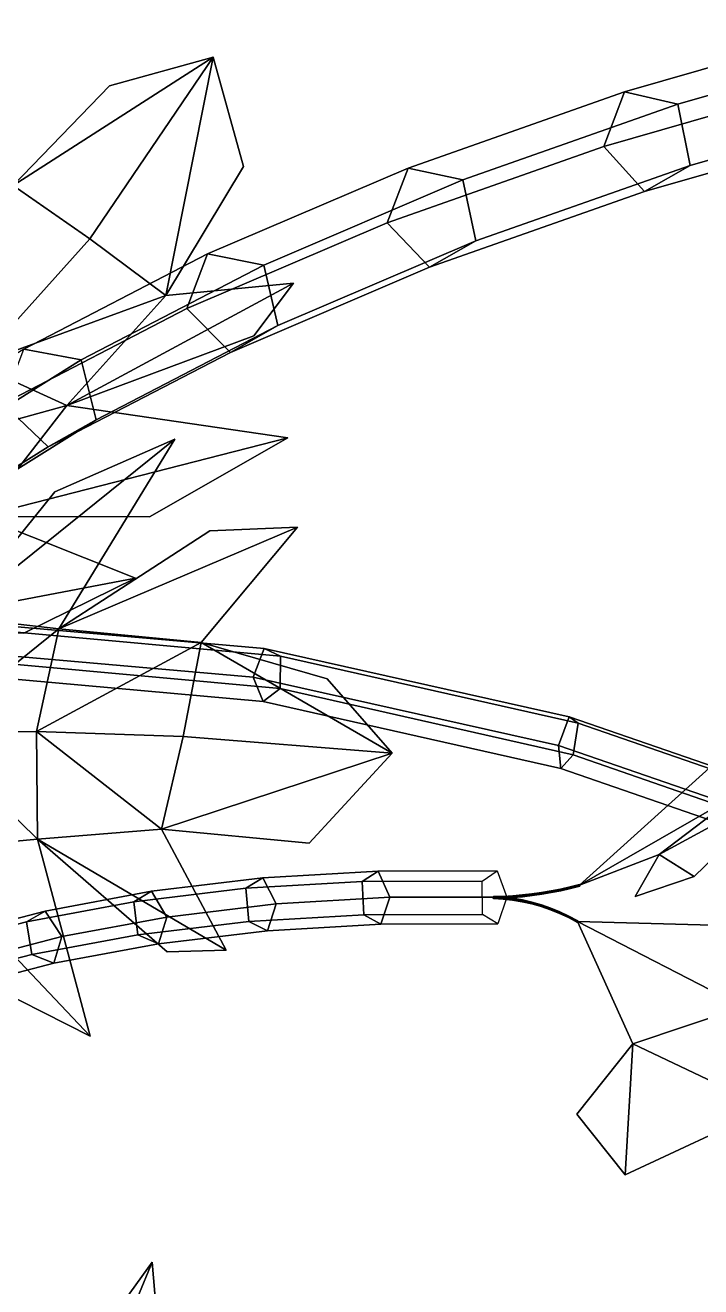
# Model space of a CAD drawing. Header units: metres. Extents: x -349 to 464, y -383 to 362.
# Drawn here: x 187.4 to 215.9, y 5 to 58.1 of the extents above; entities that cross this region are included whole.
import ezdxf

# ---------------------------------------------------------------- set-up
doc = ezdxf.new("R2010")
doc.units = ezdxf.units.M

msp = doc.modelspace()

# ---------------------------------------------------------------- linework, layer by layer
at = {"layer": 'Breeder_Intrnd', "color": 3}
for points in [[(212.6449, 55.2805, 382.429), (222.4204, 58.08059, 396.4951), (221.5436, 55.7744, 397.5635), (211.7681, 52.9744, 383.4975)], [(214.8861, 54.7564, 381.128), (224.5943, 57.535, 395.0925), (222.4204, 58.08059, 396.4951), (212.6449, 55.2805, 382.429)], [(215.4044, 52.1756, 381.3751), (225.0712, 54.9411, 395.2772), (224.5943, 57.535, 395.0925), (214.8861, 54.7564, 381.128)], [(203.5278, 52.06807, 368.0133), (212.6449, 55.2805, 382.429), (211.7681, 52.9744, 383.4975), (202.6509, 49.7619, 369.0818)], [(205.8315, 51.5683, 366.8162), (214.8861, 54.7564, 381.128), (212.6449, 55.2805, 382.429), (203.5278, 52.06807, 368.0133)], [(211.7681, 52.9744, 383.4975), (221.5436, 55.7744, 397.5635), (223.1966, 53.8592, 396.7956), (213.4884, 51.08058, 382.8311)], [(206.3883, 49.00248, 367.1271), (215.4044, 52.1756, 381.3751), (214.8861, 54.7564, 381.128), (205.8315, 51.5683, 366.8162)], [(213.4884, 51.08058, 382.8311), (223.1966, 53.8592, 396.7956), (225.0712, 54.9411, 395.2772), (215.4044, 52.1756, 381.3751)], [(202.6509, 49.7619, 369.0818), (211.7681, 52.9744, 383.4975), (213.4884, 51.08058, 382.8311), (204.4338, 47.8924, 368.5193)], [(195.0909, 48.451, 353.2827), (203.5278, 52.06807, 368.0133), (202.6509, 49.7619, 369.0818), (194.2141, 46.1449, 354.3512)], [(197.4524, 47.9784, 352.1916), (205.8315, 51.5683, 366.8162), (203.5278, 52.06807, 368.0133), (195.0909, 48.451, 353.2827)], [(204.4338, 47.8924, 368.5193), (213.4884, 51.08058, 382.8311), (215.4044, 52.1756, 381.3751), (206.3883, 49.00248, 367.1271)], [(198.0446, 45.4293, 352.5677), (206.3883, 49.00248, 367.1271), (205.8315, 51.5683, 366.8162), (197.4524, 47.9784, 352.1916)], [(194.2141, 46.1449, 354.3512), (202.6509, 49.7619, 369.0818), (204.4338, 47.8924, 368.5193), (196.0547, 44.3026, 353.8947)], [(196.0547, 44.3026, 353.8947), (204.4338, 47.8924, 368.5193), (206.3883, 49.00248, 367.1271), (198.0446, 45.4293, 352.5677)], [(187.3548, 44.438, 338.2726), (195.0909, 48.451, 353.2827), (194.2141, 46.1449, 354.3512), (186.4779, 42.1319, 339.3411)], [(189.7688, 43.9955, 337.2894), (197.4524, 47.9784, 352.1916), (195.0909, 48.451, 353.2827), (187.3548, 44.438, 338.2726)], [(190.3934, 41.4648, 337.7318), (198.0446, 45.4293, 352.5677), (197.4524, 47.9784, 352.1916), (189.7688, 43.9955, 337.2894)], [(186.4779, 42.1319, 339.3411), (194.2141, 46.1449, 354.3512), (196.0547, 44.3026, 353.8947), (188.3711, 40.3196, 338.9925)], [(188.3711, 40.3196, 338.9925), (196.0547, 44.3026, 353.8947), (198.0446, 45.4293, 352.5677), (190.3934, 41.4648, 337.7318)], [(182.7994, 39.629, 322.1455), (189.7688, 43.9955, 337.2894), (187.3548, 44.438, 338.2726), (180.3379, 40.03891, 323.0193)], [(183.453, 37.1184, 322.6551), (190.3934, 41.4648, 337.7318), (189.7688, 43.9955, 337.2894), (182.7994, 39.629, 322.1455)], [(179.461, 37.7328, 324.0877), (186.4779, 42.1319, 339.3411), (188.3711, 40.3196, 338.9925), (181.4017, 35.9532, 323.8486)], [(181.4017, 35.9532, 323.8486), (188.3711, 40.3196, 338.9925), (190.3934, 41.4648, 337.7318), (183.453, 37.1184, 322.6551)]]:
    msp.add_3dface(points, dxfattribs=at)
at = {"layer": 'Breeder_Leaf', "color": 3}
for points in [[(210.7481, 21.8637, 88.1407), (217.5404, 25.7677, 78.1404), (220.5283, 30.6914, 81.3381)], [(210.7481, 21.8637, 88.1407), (220.5283, 30.6914, 81.3381), (217.5404, 25.7677, 78.1404)], [(214.1067, 23.1542, 73.7563), (219.6364, 26.1559, 66.8213), (217.5404, 25.7677, 78.1404)], [(214.1067, 23.1542, 73.7563), (217.5404, 25.7677, 78.1404), (219.6364, 26.1559, 66.8213)], [(214.1067, 23.1542, 73.7563), (215.5778, 22.2266, 60.6114), (219.6364, 26.1559, 66.8213)], [(214.1067, 23.1542, 73.7563), (219.6364, 26.1559, 66.8213), (215.5778, 22.2266, 60.6114)], [(214.1067, 23.1542, 73.7563), (217.5404, 25.7677, 78.1404), (210.7481, 21.8637, 88.1407)], [(214.1067, 23.1542, 73.7563), (210.7481, 21.8637, 88.1407), (217.5404, 25.7677, 78.1404)], [(214.1067, 23.1542, 73.7563), (213.0933, 21.3861, 66.8481), (215.5778, 22.2266, 60.6114)], [(214.1067, 23.1542, 73.7563), (215.5778, 22.2266, 60.6114), (213.0933, 21.3861, 66.8481)], [(212.9993, 15.1798, 74.5135), (217.6429, 16.7378, 78.2352), (210.6571, 20.3338, 88.2176)], [(212.9993, 15.1798, 74.5135), (210.6571, 20.3338, 88.2176), (217.6429, 16.7378, 78.2352)], [(210.6571, 20.3338, 88.2176), (217.6429, 16.7378, 78.2352), (223.058, 19.9947, 80.09642)], [(210.6571, 20.3338, 88.2176), (223.058, 19.9947, 80.09642), (217.6429, 16.7378, 78.2352)], [(212.9993, 15.1798, 74.5135), (218.6898, 12.48, 67.5843), (217.6429, 16.7378, 78.2352)], [(212.9993, 15.1798, 74.5135), (217.6429, 16.7378, 78.2352), (218.6898, 12.48, 67.5843)], [(212.9993, 15.1798, 74.5135), (210.6362, 12.2264, 68.3841), (212.6658, 9.6634, 62.4606)], [(212.9993, 15.1798, 74.5135), (212.6658, 9.6634, 62.4606), (210.6362, 12.2264, 68.3841)], [(212.9993, 15.1798, 74.5135), (212.6658, 9.6634, 62.4606), (218.6898, 12.48, 67.5843)], [(212.9993, 15.1798, 74.5135), (218.6898, 12.48, 67.5843), (212.6658, 9.6634, 62.4606)]]:
    msp.add_3dface(points, dxfattribs=at)
at = {"layer": 'Breeder_Mrstm', "color": 3}
for points in [[(190.1258, 49.07866, 310.3419), (195.329, 56.7295, 311.5468), (186.8951, 51.333, 311.419)], [(190.1258, 49.07866, 310.3419), (186.8951, 51.333, 311.419), (195.329, 56.7295, 311.5468)], [(195.329, 56.7295, 311.5468), (190.96, 55.5256, 311.7181), (186.8951, 51.333, 311.419)], [(195.329, 56.7295, 311.5468), (186.8951, 51.333, 311.419), (190.96, 55.5256, 311.7181)], [(193.328, 46.6975, 309.4093), (195.329, 56.7295, 311.5468), (190.1258, 49.07866, 310.3419)], [(193.328, 46.6975, 309.4093), (190.1258, 49.07866, 310.3419), (195.329, 56.7295, 311.5468)], [(193.328, 46.6975, 309.4093), (196.6043, 52.1313, 309.3349), (195.329, 56.7295, 311.5468)], [(193.328, 46.6975, 309.4093), (195.329, 56.7295, 311.5468), (196.6043, 52.1313, 309.3349)], [(185.3657, 43.7893, 306.8548), (190.1258, 49.07866, 310.3419), (186.8951, 51.333, 311.419)], [(185.3657, 43.7893, 306.8548), (186.8951, 51.333, 311.419), (190.1258, 49.07866, 310.3419)], [(193.328, 46.6975, 309.4093), (190.1258, 49.07866, 310.3419), (185.3657, 43.7893, 306.8548)], [(193.328, 46.6975, 309.4093), (185.3657, 43.7893, 306.8548), (190.1258, 49.07866, 310.3419)], [(189.1627, 42.07247, 305.0549), (198.6985, 47.215, 307.267), (193.328, 46.6975, 309.4093)], [(189.1627, 42.07247, 305.0549), (193.328, 46.6975, 309.4093), (198.6985, 47.215, 307.267)], [(189.1627, 42.07247, 305.0549), (197.0401, 45.00357, 306.0457), (198.6985, 47.215, 307.267)], [(189.1627, 42.07247, 305.0549), (198.6985, 47.215, 307.267), (197.0401, 45.00357, 306.0457)], [(189.1627, 42.07247, 305.0549), (193.328, 46.6975, 309.4093), (185.3657, 43.7893, 306.8548)], [(189.1627, 42.07247, 305.0549), (185.3657, 43.7893, 306.8548), (193.328, 46.6975, 309.4093)], [(189.1627, 42.07247, 305.0549), (185.3657, 43.7893, 306.8548), (181.3717, 39.9211, 302.9366)], [(189.1627, 42.07247, 305.0549), (181.3717, 39.9211, 302.9366), (185.3657, 43.7893, 306.8548)], [(185.5203, 37.3936, 301.5402), (189.1627, 42.07247, 305.0549), (181.3717, 39.9211, 302.9366)], [(185.5203, 37.3936, 301.5402), (181.3717, 39.9211, 302.9366), (189.1627, 42.07247, 305.0549)], [(185.5203, 37.3936, 301.5402), (198.4716, 40.7007, 304.3847), (189.1627, 42.07247, 305.0549)], [(185.5203, 37.3936, 301.5402), (189.1627, 42.07247, 305.0549), (198.4716, 40.7007, 304.3847)], [(188.8311, 32.6638, 310.8479), (193.7095, 40.6555, 312.1657), (184.3994, 33.1661, 305.6794)], [(188.8311, 32.6638, 310.8479), (184.3994, 33.1661, 305.6794), (193.7095, 40.6555, 312.1657)], [(193.7095, 40.6555, 312.1657), (188.6526, 38.4367, 308.0865), (184.3994, 33.1661, 305.6794)], [(193.7095, 40.6555, 312.1657), (184.3994, 33.1661, 305.6794), (188.6526, 38.4367, 308.0865)], [(185.5203, 37.3936, 301.5402), (192.6421, 37.3756, 302.4082), (198.4716, 40.7007, 304.3847)], [(185.5203, 37.3936, 301.5402), (198.4716, 40.7007, 304.3847), (192.6421, 37.3756, 302.4082)], [(181.0722, 32.7011, 296.5486), (192.0566, 34.7928, 299.5063), (185.5203, 37.3936, 301.5402)], [(181.0722, 32.7011, 296.5486), (185.5203, 37.3936, 301.5402), (192.0566, 34.7928, 299.5063)], [(194.8128, 32.07947, 315.7309), (198.8792, 36.9472, 315.2581), (188.8311, 32.6638, 310.8479)], [(194.8128, 32.07947, 315.7309), (188.8311, 32.6638, 310.8479), (198.8792, 36.9472, 315.2581)], [(198.8792, 36.9472, 315.2581), (195.1759, 36.7869, 313.0441), (188.8311, 32.6638, 310.8479)], [(198.8792, 36.9472, 315.2581), (188.8311, 32.6638, 310.8479), (195.1759, 36.7869, 313.0441)], [(181.0722, 32.7011, 296.5486), (187.3457, 32.4779, 296.8081), (192.0566, 34.7928, 299.5063)], [(181.0722, 32.7011, 296.5486), (192.0566, 34.7928, 299.5063), (187.3457, 32.4779, 296.8081)], [(183.3703, 28.2652, 306.3922), (188.8311, 32.6638, 310.8479), (184.3994, 33.1661, 305.6794)], [(183.3703, 28.2652, 306.3922), (184.3994, 33.1661, 305.6794), (188.8311, 32.6638, 310.8479)], [(183.3703, 28.2652, 306.3922), (187.8895, 28.3327, 311.4754), (188.8311, 32.6638, 310.8479)], [(183.3703, 28.2652, 306.3922), (188.8311, 32.6638, 310.8479), (187.8895, 28.3327, 311.4754)], [(187.8895, 28.3327, 311.4754), (194.8128, 32.07947, 315.7309), (188.8311, 32.6638, 310.8479)], [(187.8895, 28.3327, 311.4754), (188.8311, 32.6638, 310.8479), (194.8128, 32.07947, 315.7309)], [(187.8895, 28.3327, 311.4754), (194.0544, 28.1313, 316.4502), (194.8128, 32.07947, 315.7309)], [(187.8895, 28.3327, 311.4754), (194.8128, 32.07947, 315.7309), (194.0544, 28.1313, 316.4502)], [(194.0544, 28.1313, 316.4502), (202.853, 27.4322, 319.4762), (194.8128, 32.07947, 315.7309)], [(194.0544, 28.1313, 316.4502), (194.8128, 32.07947, 315.7309), (202.853, 27.4322, 319.4762)], [(202.853, 27.4322, 319.4762), (200.1245, 30.5569, 317.6436), (194.8128, 32.07947, 315.7309)], [(202.853, 27.4322, 319.4762), (194.8128, 32.07947, 315.7309), (200.1245, 30.5569, 317.6436)], [(182.7368, 23.3299, 307.2808), (187.927, 23.8047, 311.7918), (183.3703, 28.2652, 306.3922)], [(182.7368, 23.3299, 307.2808), (183.3703, 28.2652, 306.3922), (187.927, 23.8047, 311.7918)], [(187.927, 23.8047, 311.7918), (187.8895, 28.3327, 311.4754), (183.3703, 28.2652, 306.3922)], [(187.927, 23.8047, 311.7918), (183.3703, 28.2652, 306.3922), (187.8895, 28.3327, 311.4754)], [(187.927, 23.8047, 311.7918), (193.1502, 24.2238, 317.2912), (187.8895, 28.3327, 311.4754)], [(187.927, 23.8047, 311.7918), (187.8895, 28.3327, 311.4754), (193.1502, 24.2238, 317.2912)], [(193.1502, 24.2238, 317.2912), (194.0544, 28.1313, 316.4502), (187.8895, 28.3327, 311.4754)], [(193.1502, 24.2238, 317.2912), (187.8895, 28.3327, 311.4754), (194.0544, 28.1313, 316.4502)], [(193.1502, 24.2238, 317.2912), (202.853, 27.4322, 319.4762), (194.0544, 28.1313, 316.4502)], [(193.1502, 24.2238, 317.2912), (194.0544, 28.1313, 316.4502), (202.853, 27.4322, 319.4762)], [(193.1502, 24.2238, 317.2912), (199.3661, 23.6378, 318.4246), (202.853, 27.4322, 319.4762)], [(193.1502, 24.2238, 317.2912), (202.853, 27.4322, 319.4762), (199.3661, 23.6378, 318.4246)], [(187.927, 23.8047, 311.7918), (195.8666, 19.1304, 317.906), (193.1502, 24.2238, 317.2912)], [(187.927, 23.8047, 311.7918), (193.1502, 24.2238, 317.2912), (195.8666, 19.1304, 317.906)], [(182.7368, 23.3299, 307.2808), (190.1509, 15.5021, 315.6785), (187.927, 23.8047, 311.7918)], [(182.7368, 23.3299, 307.2808), (187.927, 23.8047, 311.7918), (190.1509, 15.5021, 315.6785)], [(187.927, 23.8047, 311.7918), (193.3797, 19.05669, 316.1906), (195.8666, 19.1304, 317.906)], [(187.927, 23.8047, 311.7918), (195.8666, 19.1304, 317.906), (193.3797, 19.05669, 316.1906)], [(182.7368, 23.3299, 307.2808), (185.2107, 18.00449, 311.4032), (190.1509, 15.5021, 315.6785)], [(182.7368, 23.3299, 307.2808), (190.1509, 15.5021, 315.6785), (185.2107, 18.00449, 311.4032)]]:
    msp.add_3dface(points, dxfattribs=at)
at = {"layer": 'Breeder_Petiole', "color": 3}
for points in [[(185.7776, 32.8557, 313.5975), (197.469, 31.8274, 320.9731), (197.0114, 30.6241, 321.5306), (185.32, 31.6523, 314.155)], [(186.7482, 32.542, 312.6686), (198.1636, 31.516, 319.8226), (197.469, 31.8274, 320.9731), (185.7776, 32.8557, 313.5975)], [(186.8964, 31.1706, 312.6439), (198.1422, 30.146, 319.6617), (198.1636, 31.516, 319.8226), (186.7482, 32.542, 312.6686)], [(185.32, 31.6523, 314.155), (197.0114, 30.6241, 321.5306), (197.4342, 29.598, 320.7112), (186.0188, 30.6239, 313.5573)], [(197.469, 31.8274, 320.9731), (210.3152, 28.9557, 325.3176), (209.8576, 27.7524, 325.8751), (197.0114, 30.6241, 321.5306)], [(198.1636, 31.516, 319.8226), (210.6933, 28.6949, 324.0167), (210.3152, 28.9557, 325.3176), (197.469, 31.8274, 320.9731)], [(198.1422, 30.146, 319.6617), (210.4775, 27.3561, 323.7634), (210.6933, 28.6949, 324.0167), (198.1636, 31.516, 319.8226)], [(186.0188, 30.6239, 313.5573), (197.4342, 29.598, 320.7112), (198.1422, 30.146, 319.6617), (186.8964, 31.1706, 312.6439)], [(197.0114, 30.6241, 321.5306), (209.8576, 27.7524, 325.8751), (209.964, 26.7769, 324.9054), (197.4342, 29.598, 320.7112)], [(197.4342, 29.598, 320.7112), (209.964, 26.7769, 324.9054), (210.4775, 27.3561, 323.7634), (198.1422, 30.146, 319.6617)], [(210.3152, 28.9557, 325.3176), (223.3855, 24.4484, 326.316), (222.928, 23.2451, 326.8735), (209.8576, 27.7524, 325.8751)], [(210.6933, 28.6949, 324.0167), (223.4296, 24.2831, 324.9471), (223.3855, 24.4484, 326.316), (210.3152, 28.9557, 325.3176)], [(210.4775, 27.3561, 323.7634), (223.0086, 23.00297, 324.652), (223.4296, 24.2831, 324.9471), (210.6933, 28.6949, 324.0167)], [(209.8576, 27.7524, 325.8751), (222.928, 23.2451, 326.8735), (222.7003, 22.3651, 325.8358), (209.964, 26.7769, 324.9054)], [(209.964, 26.7769, 324.9054), (222.7003, 22.3651, 325.8358), (223.0086, 23.00297, 324.652), (210.4775, 27.3561, 323.7634)], [(196.6971, 21.7358, 95.2896), (201.5947, 22.02383, 92.2021), (202.2739, 22.4593, 93.3212), (197.4133, 22.173, 96.3847)], [(197.4133, 22.173, 96.3847), (202.2739, 22.4593, 93.3212), (202.7596, 21.3546, 93.9898), (197.9769, 21.07431, 96.9999)], [(201.5947, 22.02383, 92.2021), (206.6462, 22.0316, 89.3588), (207.2872, 22.4675, 90.5), (202.2739, 22.4593, 93.3212)], [(202.2739, 22.4593, 93.3212), (207.2872, 22.4675, 90.5), (207.6924, 21.3614, 91.218), (202.7596, 21.3546, 93.9898)], [(191.9768, 21.1687, 98.6061), (196.6971, 21.7358, 95.2896), (197.4133, 22.173, 96.3847), (192.7286, 21.6096, 99.6755)], [(192.7286, 21.6096, 99.6755), (197.4133, 22.173, 96.3847), (197.9769, 21.07431, 96.9999), (193.3669, 20.5214, 100.2338)], [(196.8232, 20.3398, 95.2307), (201.6646, 20.6228, 92.1826), (201.5947, 22.02383, 92.2021), (196.6971, 21.7358, 95.2896)], [(201.6646, 20.6228, 92.1826), (206.6578, 20.6288, 89.376), (206.6462, 22.0316, 89.3588), (201.5947, 22.02383, 92.2021)], [(209.9328, 21.6908, 88.5666), (210.3319, 21.7824, 88.341), (210.3503, 21.7962, 88.3791), (209.9517, 21.7048, 88.6049)], [(209.94, 21.6458, 88.5633), (210.34, 21.7379, 88.3372), (210.3319, 21.7824, 88.341), (209.9328, 21.6908, 88.5666)], [(209.9517, 21.7048, 88.6049), (210.3503, 21.7962, 88.3791), (210.3696, 21.7612, 88.3989), (209.9703, 21.6693, 88.6253)], [(210.3319, 21.7824, 88.341), (210.7286, 21.8853, 88.1162), (210.7468, 21.8991, 88.1545), (210.3503, 21.7962, 88.3791)], [(210.34, 21.7379, 88.3372), (210.7377, 21.8411, 88.1118), (210.7286, 21.8853, 88.1162), (210.3319, 21.7824, 88.341)], [(210.3632, 21.7253, 88.3731), (210.7612, 21.8286, 88.1476), (210.7377, 21.8411, 88.1118), (210.34, 21.7379, 88.3372)], [(210.3503, 21.7962, 88.3791), (210.7468, 21.8991, 88.1545), (210.7668, 21.8642, 88.1738), (210.3696, 21.7612, 88.3989)], [(210.3696, 21.7612, 88.3989), (210.7668, 21.8642, 88.1738), (210.7612, 21.8286, 88.1476), (210.3632, 21.7253, 88.3731)], [(187.4564, 20.3247, 102.1354), (191.9768, 21.1687, 98.6061), (192.7286, 21.6096, 99.6755), (188.2423, 20.7716, 103.1774)], [(188.2423, 20.7716, 103.1774), (192.7286, 21.6096, 99.6755), (193.3669, 20.5214, 100.2338), (188.9519, 19.6984, 103.6754)], [(192.1568, 19.781, 98.5052), (196.8232, 20.3398, 95.2307), (196.6971, 21.7358, 95.2896), (191.9768, 21.1687, 98.6061)], [(197.9769, 21.07431, 96.9999), (202.7596, 21.3546, 93.9898), (202.3852, 20.2261, 93.2901), (197.6142, 19.9478, 96.2908)], [(202.7596, 21.3546, 93.9898), (207.6924, 21.3614, 91.218), (207.3057, 20.2316, 90.5274), (202.3852, 20.2261, 93.2901)], [(207.0987, 21.3195, 90.1643), (207.5065, 21.2973, 89.9356), (207.5081, 21.3451, 89.9339), (207.1003, 21.3677, 90.1625)], [(207.1203, 21.3059, 90.2042), (207.528, 21.2838, 89.9753), (207.5065, 21.2973, 89.9356), (207.0987, 21.3195, 90.1643)], [(207.0988, 21.3677, 90.1634), (207.5067, 21.3796, 89.9341), (207.5282, 21.3945, 89.9733), (207.1205, 21.3827, 90.2028)], [(207.1002, 21.3195, 90.1634), (207.5081, 21.3317, 89.9342), (207.5067, 21.3796, 89.9341), (207.0988, 21.3677, 90.1634)], [(207.1228, 21.3059, 90.2028), (207.5305, 21.3182, 89.9733), (207.5081, 21.3317, 89.9342), (207.1002, 21.3195, 90.1634)], [(207.1003, 21.3677, 90.1625), (207.5081, 21.3451, 89.9339), (207.5306, 21.36, 89.9725), (207.123, 21.3827, 90.2014)], [(207.1353, 21.3447, 90.227), (207.5428, 21.3223, 89.9979), (207.528, 21.2838, 89.9753), (207.1203, 21.3059, 90.2042)], [(207.1205, 21.3827, 90.2028), (207.5282, 21.3945, 89.9733), (207.5429, 21.3567, 89.9973), (207.1353, 21.3447, 90.227)], [(207.1353, 21.3447, 90.227), (207.5429, 21.3567, 89.9973), (207.5305, 21.3182, 89.9733), (207.1228, 21.3059, 90.2028)], [(207.123, 21.3827, 90.2014), (207.5306, 21.36, 89.9725), (207.5428, 21.3223, 89.9979), (207.1353, 21.3447, 90.227)], [(207.5065, 21.2973, 89.9356), (207.912, 21.2523, 89.7087), (207.9156, 21.2996, 89.7058), (207.5081, 21.3451, 89.9339)], [(207.528, 21.2838, 89.9753), (207.9327, 21.2389, 89.7484), (207.912, 21.2523, 89.7087), (207.5065, 21.2973, 89.9356)], [(207.5067, 21.3796, 89.9341), (207.9136, 21.4029, 89.7053), (207.9347, 21.4177, 89.7442), (207.5282, 21.3945, 89.9733)], [(207.5081, 21.3317, 89.9342), (207.916, 21.3555, 89.7047), (207.9136, 21.4029, 89.7053), (207.5067, 21.3796, 89.9341)], [(207.5081, 21.3451, 89.9339), (207.9156, 21.2996, 89.7058), (207.9386, 21.3143, 89.7438), (207.5306, 21.36, 89.9725)], [(207.5305, 21.3182, 89.9733), (207.9386, 21.342, 89.7434), (207.916, 21.3555, 89.7047), (207.5081, 21.3317, 89.9342)], [(207.5428, 21.3223, 89.9979), (207.9491, 21.277, 89.77), (207.9327, 21.2389, 89.7484), (207.528, 21.2838, 89.9753)], [(207.5282, 21.3945, 89.9733), (207.9347, 21.4177, 89.7442), (207.95, 21.3803, 89.7677), (207.5429, 21.3567, 89.9973)], [(207.5429, 21.3567, 89.9973), (207.95, 21.3803, 89.7677), (207.9386, 21.342, 89.7434), (207.5305, 21.3182, 89.9733)], [(207.5306, 21.36, 89.9725), (207.9386, 21.3143, 89.7438), (207.9491, 21.277, 89.77), (207.5428, 21.3223, 89.9979)], [(207.912, 21.2523, 89.7087), (208.3152, 21.1845, 89.4834), (208.3209, 21.2311, 89.4794), (207.9156, 21.2996, 89.7058)], [(207.9327, 21.2389, 89.7484), (208.3352, 21.1713, 89.5231), (208.3152, 21.1845, 89.4834), (207.912, 21.2523, 89.7087)], [(207.9136, 21.4029, 89.7053), (208.3198, 21.4377, 89.4766), (208.3405, 21.4523, 89.5154), (207.9347, 21.4177, 89.7442)], [(207.916, 21.3555, 89.7047), (208.3232, 21.3907, 89.4754), (208.3198, 21.4377, 89.4766), (207.9136, 21.4029, 89.7053)], [(207.9156, 21.2996, 89.7058), (208.3209, 21.2311, 89.4794), (208.3442, 21.2456, 89.5168), (207.9386, 21.3143, 89.7438)], [(207.9386, 21.342, 89.7434), (208.3459, 21.3774, 89.5136), (208.3232, 21.3907, 89.4754), (207.916, 21.3555, 89.7047)], [(207.9491, 21.277, 89.77), (208.353, 21.2089, 89.5436), (208.3352, 21.1713, 89.5231), (207.9327, 21.2389, 89.7484)], [(207.9347, 21.4177, 89.7442), (208.3405, 21.4523, 89.5154), (208.3565, 21.4152, 89.5382), (207.95, 21.3803, 89.7677)], [(207.95, 21.3803, 89.7677), (208.3565, 21.4152, 89.5382), (208.3459, 21.3774, 89.5136), (207.9386, 21.342, 89.7434)], [(207.9386, 21.3143, 89.7438), (208.3442, 21.2456, 89.5168), (208.353, 21.2089, 89.5436), (207.9491, 21.277, 89.77)], [(208.3198, 21.4377, 89.4766), (208.7251, 21.4839, 89.2482), (208.7453, 21.4984, 89.287), (208.3405, 21.4523, 89.5154)], [(208.3232, 21.3907, 89.4754), (208.7295, 21.4374, 89.2465), (208.7251, 21.4839, 89.2482), (208.3198, 21.4377, 89.4766)], [(208.3459, 21.3774, 89.5136), (208.7523, 21.4242, 89.2843), (208.7295, 21.4374, 89.2465), (208.3232, 21.3907, 89.4754)], [(208.3405, 21.4523, 89.5154), (208.7453, 21.4984, 89.287), (208.762, 21.4617, 89.3091), (208.3565, 21.4152, 89.5382)], [(208.3565, 21.4152, 89.5382), (208.762, 21.4617, 89.3091), (208.7523, 21.4242, 89.2843), (208.3459, 21.3774, 89.5136)], [(208.7251, 21.4839, 89.2482), (209.1292, 21.5415, 89.02039), (209.1489, 21.5558, 89.059), (208.7453, 21.4984, 89.287)], [(208.7295, 21.4374, 89.2465), (209.1345, 21.4954, 89.01817), (209.1292, 21.5415, 89.02039), (208.7251, 21.4839, 89.2482)], [(208.7523, 21.4242, 89.2843), (209.1574, 21.4824, 89.05546), (209.1345, 21.4954, 89.01817), (208.7295, 21.4374, 89.2465)], [(208.7453, 21.4984, 89.287), (209.1489, 21.5558, 89.059), (209.1663, 21.5195, 89.08054), (208.762, 21.4617, 89.3091)], [(208.762, 21.4617, 89.3091), (209.1663, 21.5195, 89.08054), (209.1574, 21.4824, 89.05546), (208.7523, 21.4242, 89.2843)], [(209.1292, 21.5415, 89.02039), (209.5318, 21.6105, 88.7931), (209.5511, 21.6247, 88.8316), (209.1489, 21.5558, 89.059)], [(209.1345, 21.4954, 89.01817), (209.5381, 21.5649, 88.7903), (209.5318, 21.6105, 88.7931), (209.1292, 21.5415, 89.02039)], [(209.1574, 21.4824, 89.05546), (209.5611, 21.552, 88.8272), (209.5381, 21.5649, 88.7903), (209.1345, 21.4954, 89.01817)], [(209.1489, 21.5558, 89.059), (209.5511, 21.6247, 88.8316), (209.5691, 21.5887, 88.8525), (209.1663, 21.5195, 89.08054)], [(209.1663, 21.5195, 89.08054), (209.5691, 21.5887, 88.8525), (209.5611, 21.552, 88.8272), (209.1574, 21.4824, 89.05546)], [(209.5318, 21.6105, 88.7931), (209.9328, 21.6908, 88.5666), (209.9517, 21.7048, 88.6049), (209.5511, 21.6247, 88.8316)], [(209.5381, 21.5649, 88.7903), (209.94, 21.6458, 88.5633), (209.9328, 21.6908, 88.5666), (209.5318, 21.6105, 88.7931)], [(209.5611, 21.552, 88.8272), (209.9631, 21.633, 88.5997), (209.94, 21.6458, 88.5633), (209.5381, 21.5649, 88.7903)], [(209.5511, 21.6247, 88.8316), (209.9517, 21.7048, 88.6049), (209.9703, 21.6693, 88.6253), (209.5691, 21.5887, 88.8525)], [(209.5691, 21.5887, 88.8525), (209.9703, 21.6693, 88.6253), (209.9631, 21.633, 88.5997), (209.5611, 21.552, 88.8272)], [(209.9631, 21.633, 88.5997), (210.3632, 21.7253, 88.3731), (210.34, 21.7379, 88.3372), (209.94, 21.6458, 88.5633)], [(209.9703, 21.6693, 88.6253), (210.3696, 21.7612, 88.3989), (210.3632, 21.7253, 88.3731), (209.9631, 21.633, 88.5997)], [(183.1574, 19.2078, 105.8601), (187.4564, 20.3247, 102.1354), (188.2423, 20.7716, 103.1774), (183.9758, 19.6626, 106.8733)], [(183.9758, 19.6626, 106.8733), (188.2423, 20.7716, 103.1774), (188.9519, 19.6984, 103.6754), (184.7528, 18.6088, 107.308)], [(187.6877, 18.9487, 101.9901), (192.1568, 19.781, 98.5052), (191.9768, 21.1687, 98.6061), (187.4564, 20.3247, 102.1354)], [(193.3669, 20.5214, 100.2338), (197.9769, 21.07431, 96.9999), (197.6142, 19.9478, 96.2908), (193.0155, 19.3978, 99.5146)], [(208.3152, 21.1845, 89.4834), (208.7153, 21.09416, 89.2603), (208.7229, 21.14, 89.2553), (208.3209, 21.2311, 89.4794)], [(208.3352, 21.1713, 89.5231), (208.7345, 21.08117, 89.3), (208.7153, 21.09416, 89.2603), (208.3152, 21.1845, 89.4834)], [(208.3209, 21.2311, 89.4794), (208.7229, 21.14, 89.2553), (208.7466, 21.1543, 89.292), (208.3442, 21.2456, 89.5168)], [(208.353, 21.2089, 89.5436), (208.7538, 21.1181, 89.3195), (208.7345, 21.08117, 89.3), (208.3352, 21.1713, 89.5231)], [(208.3442, 21.2456, 89.5168), (208.7466, 21.1543, 89.292), (208.7538, 21.1181, 89.3195), (208.353, 21.2089, 89.5436)], [(208.7153, 21.09416, 89.2603), (209.1112, 20.9814, 89.03997), (209.1206, 21.02647, 89.03389), (208.7229, 21.14, 89.2553)], [(208.7345, 21.08117, 89.3), (209.1297, 20.9686, 89.07972), (209.1112, 20.9814, 89.03997), (208.7153, 21.09416, 89.2603)], [(208.7229, 21.14, 89.2553), (209.1206, 21.02647, 89.03389), (209.1448, 21.0405, 89.07003), (208.7466, 21.1543, 89.292)], [(208.7538, 21.1181, 89.3195), (209.1503, 21.00498, 89.09819), (209.1297, 20.9686, 89.07972), (208.7345, 21.08117, 89.3)], [(208.7466, 21.1543, 89.292), (209.1448, 21.0405, 89.07003), (209.1503, 21.00498, 89.09819), (208.7538, 21.1181, 89.3195)], [(209.1112, 20.9814, 89.03997), (209.5019, 20.8465, 88.8228), (209.5132, 20.8906, 88.8157), (209.1206, 21.02647, 89.03389)], [(209.1297, 20.9686, 89.07972), (209.5197, 20.8341, 88.8626), (209.5019, 20.8465, 88.8228), (209.1112, 20.9814, 89.03997)], [(209.1206, 21.02647, 89.03389), (209.5132, 20.8906, 88.8157), (209.5377, 20.9044, 88.8513), (209.1448, 21.0405, 89.07003)], [(209.1503, 21.00498, 89.09819), (209.5417, 20.8696, 88.88), (209.5197, 20.8341, 88.8626), (209.1297, 20.9686, 89.07972)], [(209.1448, 21.0405, 89.07003), (209.5377, 20.9044, 88.8513), (209.5417, 20.8696, 88.88), (209.1503, 21.00498, 89.09819)], [(209.5019, 20.8465, 88.8228), (209.8866, 20.6899, 88.6095), (209.8997, 20.733, 88.6014), (209.5132, 20.8906, 88.8157)], [(209.5197, 20.8341, 88.8626), (209.9037, 20.6778, 88.6492), (209.8866, 20.6899, 88.6095), (209.5019, 20.8465, 88.8228)], [(209.5132, 20.8906, 88.8157), (209.8997, 20.733, 88.6014), (209.9245, 20.7464, 88.6363), (209.5377, 20.9044, 88.8513)], [(209.5417, 20.8696, 88.88), (209.927, 20.7125, 88.6657), (209.9037, 20.6778, 88.6492), (209.5197, 20.8341, 88.8626)], [(209.5377, 20.9044, 88.8513), (209.9245, 20.7464, 88.6363), (209.927, 20.7125, 88.6657), (209.5417, 20.8696, 88.88)], [(209.8866, 20.6899, 88.6095), (210.2643, 20.5119, 88.4004), (210.279, 20.5539, 88.3914), (209.8997, 20.733, 88.6014)], [(209.8997, 20.733, 88.6014), (210.279, 20.5539, 88.3914), (210.3043, 20.5669, 88.4258), (209.9245, 20.7464, 88.6363)], [(209.9245, 20.7464, 88.6363), (210.3043, 20.5669, 88.4258), (210.3053, 20.5339, 88.4557), (209.927, 20.7125, 88.6657)], [(183.4373, 17.8466, 105.6682), (187.6877, 18.9487, 101.9901), (187.4564, 20.3247, 102.1354), (183.1574, 19.2078, 105.8601)], [(188.9519, 19.6984, 103.6754), (193.3669, 20.5214, 100.2338), (193.0155, 19.3978, 99.5146), (188.6111, 18.5783, 102.9458)], [(193.0155, 19.3978, 99.5146), (197.6142, 19.9478, 96.2908), (196.8232, 20.3398, 95.2307), (192.1568, 19.781, 98.5052)], [(197.6142, 19.9478, 96.2908), (202.3852, 20.2261, 93.2901), (201.6646, 20.6228, 92.1826), (196.8232, 20.3398, 95.2307)], [(202.3852, 20.2261, 93.2901), (207.3057, 20.2316, 90.5274), (206.6578, 20.6288, 89.376), (201.6646, 20.6228, 92.1826)], [(209.9037, 20.6778, 88.6492), (210.2807, 20.5001, 88.4401), (210.2643, 20.5119, 88.4004), (209.8866, 20.6899, 88.6095)], [(209.927, 20.7125, 88.6657), (210.3053, 20.5339, 88.4557), (210.2807, 20.5001, 88.4401), (209.9037, 20.6778, 88.6492)], [(210.2643, 20.5119, 88.4004), (210.6338, 20.3128, 88.196), (210.6504, 20.3538, 88.186), (210.279, 20.5539, 88.3914)], [(210.2807, 20.5001, 88.4401), (210.6497, 20.3012, 88.236), (210.6338, 20.3128, 88.196), (210.2643, 20.5119, 88.4004)], [(210.279, 20.5539, 88.3914), (210.6504, 20.3538, 88.186), (210.6761, 20.3666, 88.2201), (210.3043, 20.5669, 88.4258)], [(210.3053, 20.5339, 88.4557), (210.6757, 20.3343, 88.2508), (210.6497, 20.3012, 88.236), (210.2807, 20.5001, 88.4401)], [(210.3043, 20.5669, 88.4258), (210.6761, 20.3666, 88.2201), (210.6757, 20.3343, 88.2508), (210.3053, 20.5339, 88.4557)], [(184.7528, 18.6088, 107.308), (188.9519, 19.6984, 103.6754), (188.6111, 18.5783, 102.9458), (184.4219, 17.4929, 106.5675)], [(188.6111, 18.5783, 102.9458), (193.0155, 19.3978, 99.5146), (192.1568, 19.781, 98.5052), (187.6877, 18.9487, 101.9901)], [(184.4219, 17.4929, 106.5675), (188.6111, 18.5783, 102.9458), (187.6877, 18.9487, 101.9901), (183.4373, 17.8466, 105.6682)]]:
    msp.add_3dface(points, dxfattribs=at)
at = {"layer": 'Breeder_Stipule', "color": 3}
for points in [[(193.5462, -3.2463, 446.8794), (192.7601, 5.9925, 449.2483), (186.0972, -10.06722, 452.6882)], [(193.5462, -3.2463, 446.8794), (186.0972, -10.06722, 452.6882), (192.7601, 5.9925, 449.2483)], [(192.7601, 5.9925, 449.2483), (189.3798, 1.315, 452.2314), (186.0972, -10.06722, 452.6882)], [(192.7601, 5.9925, 449.2483), (186.0972, -10.06722, 452.6882), (189.3798, 1.315, 452.2314)]]:
    msp.add_3dface(points, dxfattribs=at)

doc.saveas('drawing.dxf')
